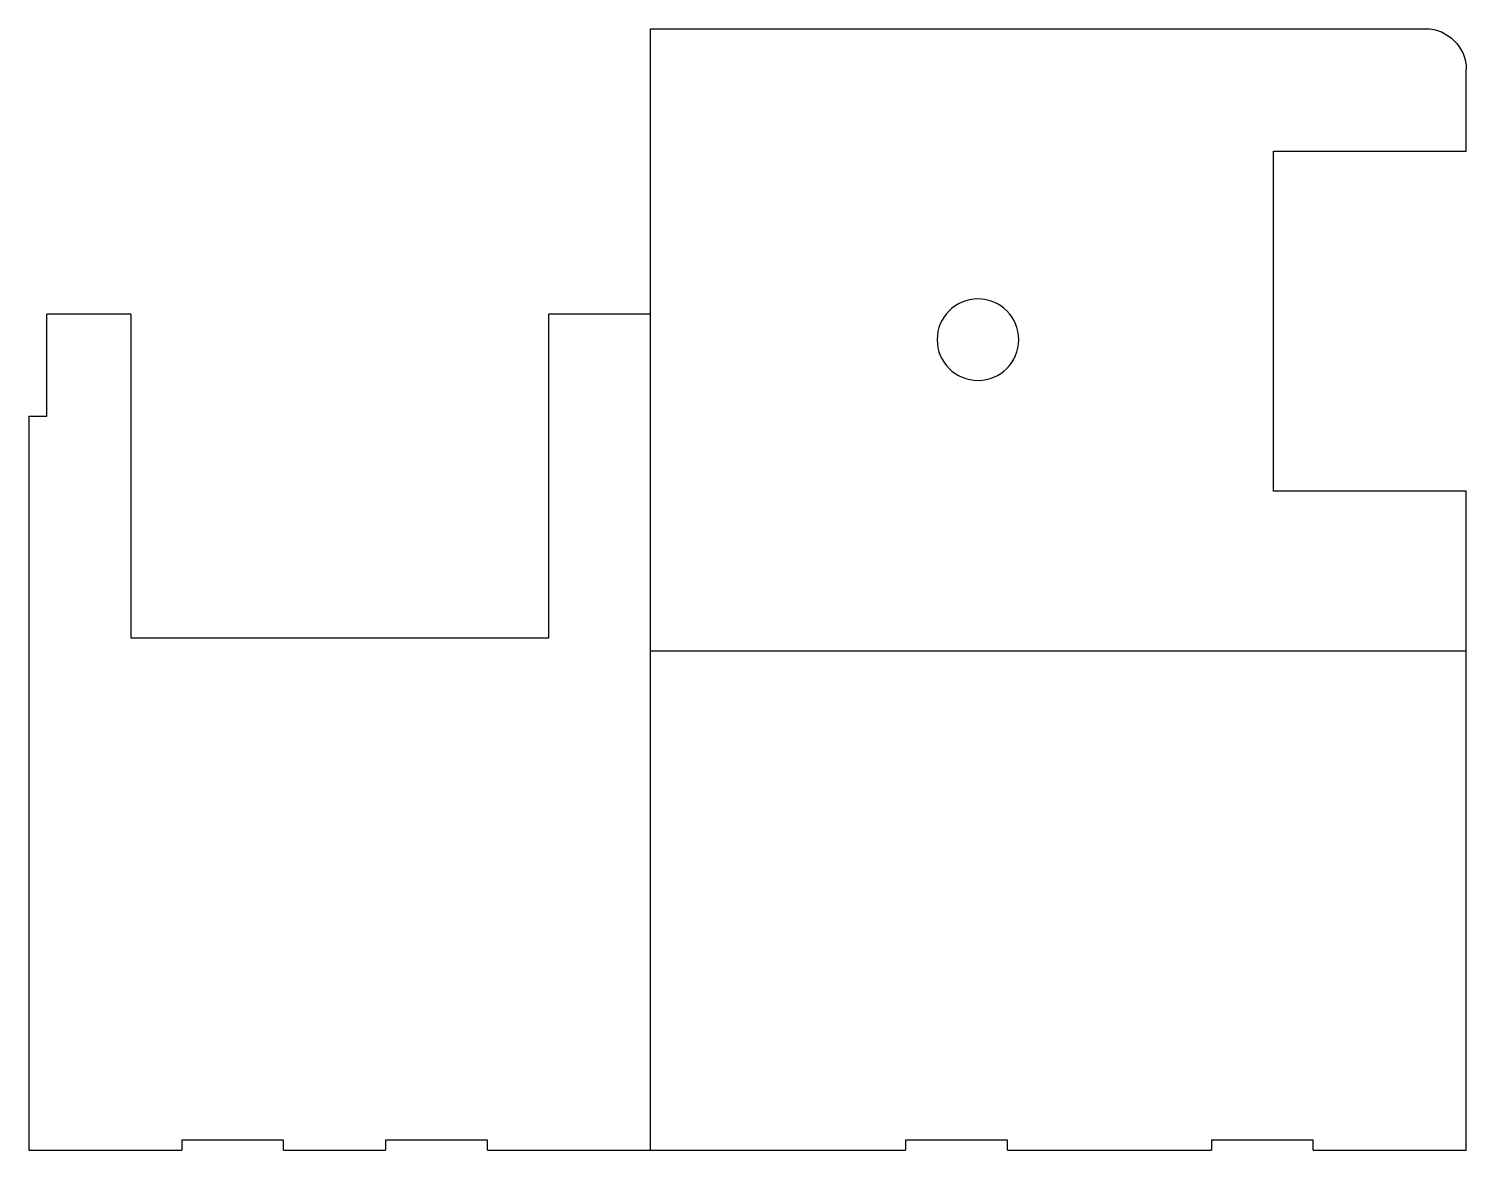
# Model space of a CAD drawing. Header units: millimetres. Extents: x -141 to 0, y 0 to 110.
import ezdxf

# ---------------------------------------------------------------- set-up
doc = ezdxf.new("R2010")
doc.units = ezdxf.units.MM
doc.layers.add('fab_insert', color=7, linetype='Continuous', true_color=0x2d9d39)

msp = doc.modelspace()

# ---------------------------------------------------------------- linework, layer by layer
at = {"layer": 'fab_insert', "color": 1, "extrusion": (-2.81947e-16, -1.38145e-16, -1)}
for p, q in [((-80, 110), (-4, 110)), ((0, 97.98), (0, 106)), ((-18.9, 64.64), (-18.9, 97.98)), ((-18.9, 97.98), (0, 97.98)), ((0, 64.64), (-18.9, 64.64))]:
    msp.add_line(p, q, dxfattribs=at)
at = {"layer": 'fab_insert', "color": 1, "extrusion": (-1.39131e-16, 3.17041e-16, -1)}
for p, q in [((-80, 49), (-80, 110)), ((-139.23, 72), (-139.23, 82)), ((-131, 82), (-139.23, 82)), ((-131, 82), (-131, 50.27)), ((-90, 50.27), (-90, 82)), ((-80, 82), (-90, 82)), ((-141, 72), (-141, 0)), ((-141, 72), (-139.23, 72)), ((-131, 50.27), (-90, 50.27)), ((-141, 0), (-126, 0)), ((-126, 1), (-126, 0)), ((-116, 1), (-126, 1)), ((-116, 0), (-116, 1)), ((-116, 0), (-106, 0)), ((-106, 1), (-106, 0)), ((-96, 1), (-106, 1)), ((-96, 0), (-96, 1)), ((-96, 0), (-55, 0))]:
    msp.add_line(p, q, dxfattribs=at)
at = {"layer": 'fab_insert', "color": 1, "extrusion": (-6.01781e-16, 4.55096e-17, -1)}
for p, q in [((0, 0), (0, 64.64)), ((-55, 1), (-55, 0)), ((-45, 1), (-55, 1)), ((-45, 0), (-45, 1)), ((-45, 0), (-25, 0)), ((-15, 1), (-25, 1)), ((-25, 1), (-25, 0)), ((-15, 0), (-15, 1)), ((-15, 0), (0, 0))]:
    msp.add_line(p, q, dxfattribs=at)
at = {"layer": 'fab_insert', "color": 5, "extrusion": (-6.01781e-16, 4.55096e-17, -1)}
msp.add_line((-80, 49), (0, 49), dxfattribs=at)
at = {"layer": 'fab_insert', "color": 5}
msp.add_line((-80, 0), (-80, 49), dxfattribs=at)
at = {"layer": 'fab_insert', "color": 1, "extrusion": (-2.81947e-16, -1.38145e-16, -1)}
msp.add_circle((47.9, 79.5), 4, dxfattribs=at)
msp.add_arc((4, 106), 4, 90, 180, dxfattribs=at)

doc.saveas('drawing.dxf')
